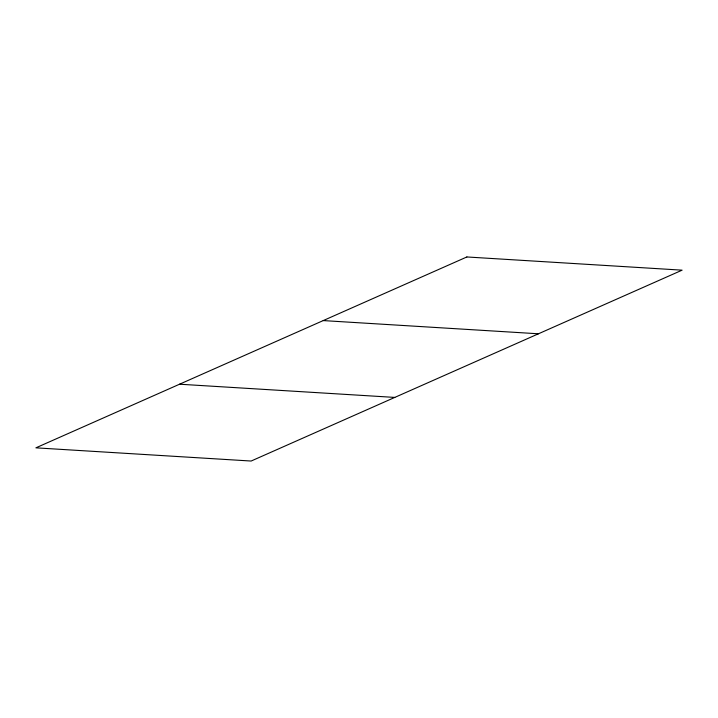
<?xml version="1.0" encoding="UTF-8"?>
<svg xmlns="http://www.w3.org/2000/svg" width="718" height="718" viewBox="0 0 718 718"><rect width="100%" height="100%" fill="white"/><g stroke="black" fill="none" stroke-linecap="round" stroke-linejoin="round"><path stroke-width="1.08" d="M323.217 320.587L538.446 333.789M179.554 384.211L394.792 397.413M466.871 256.963L35.9 447.835L251.129 461.037L682.1 270.165L466.871 256.963"/></g></svg>
